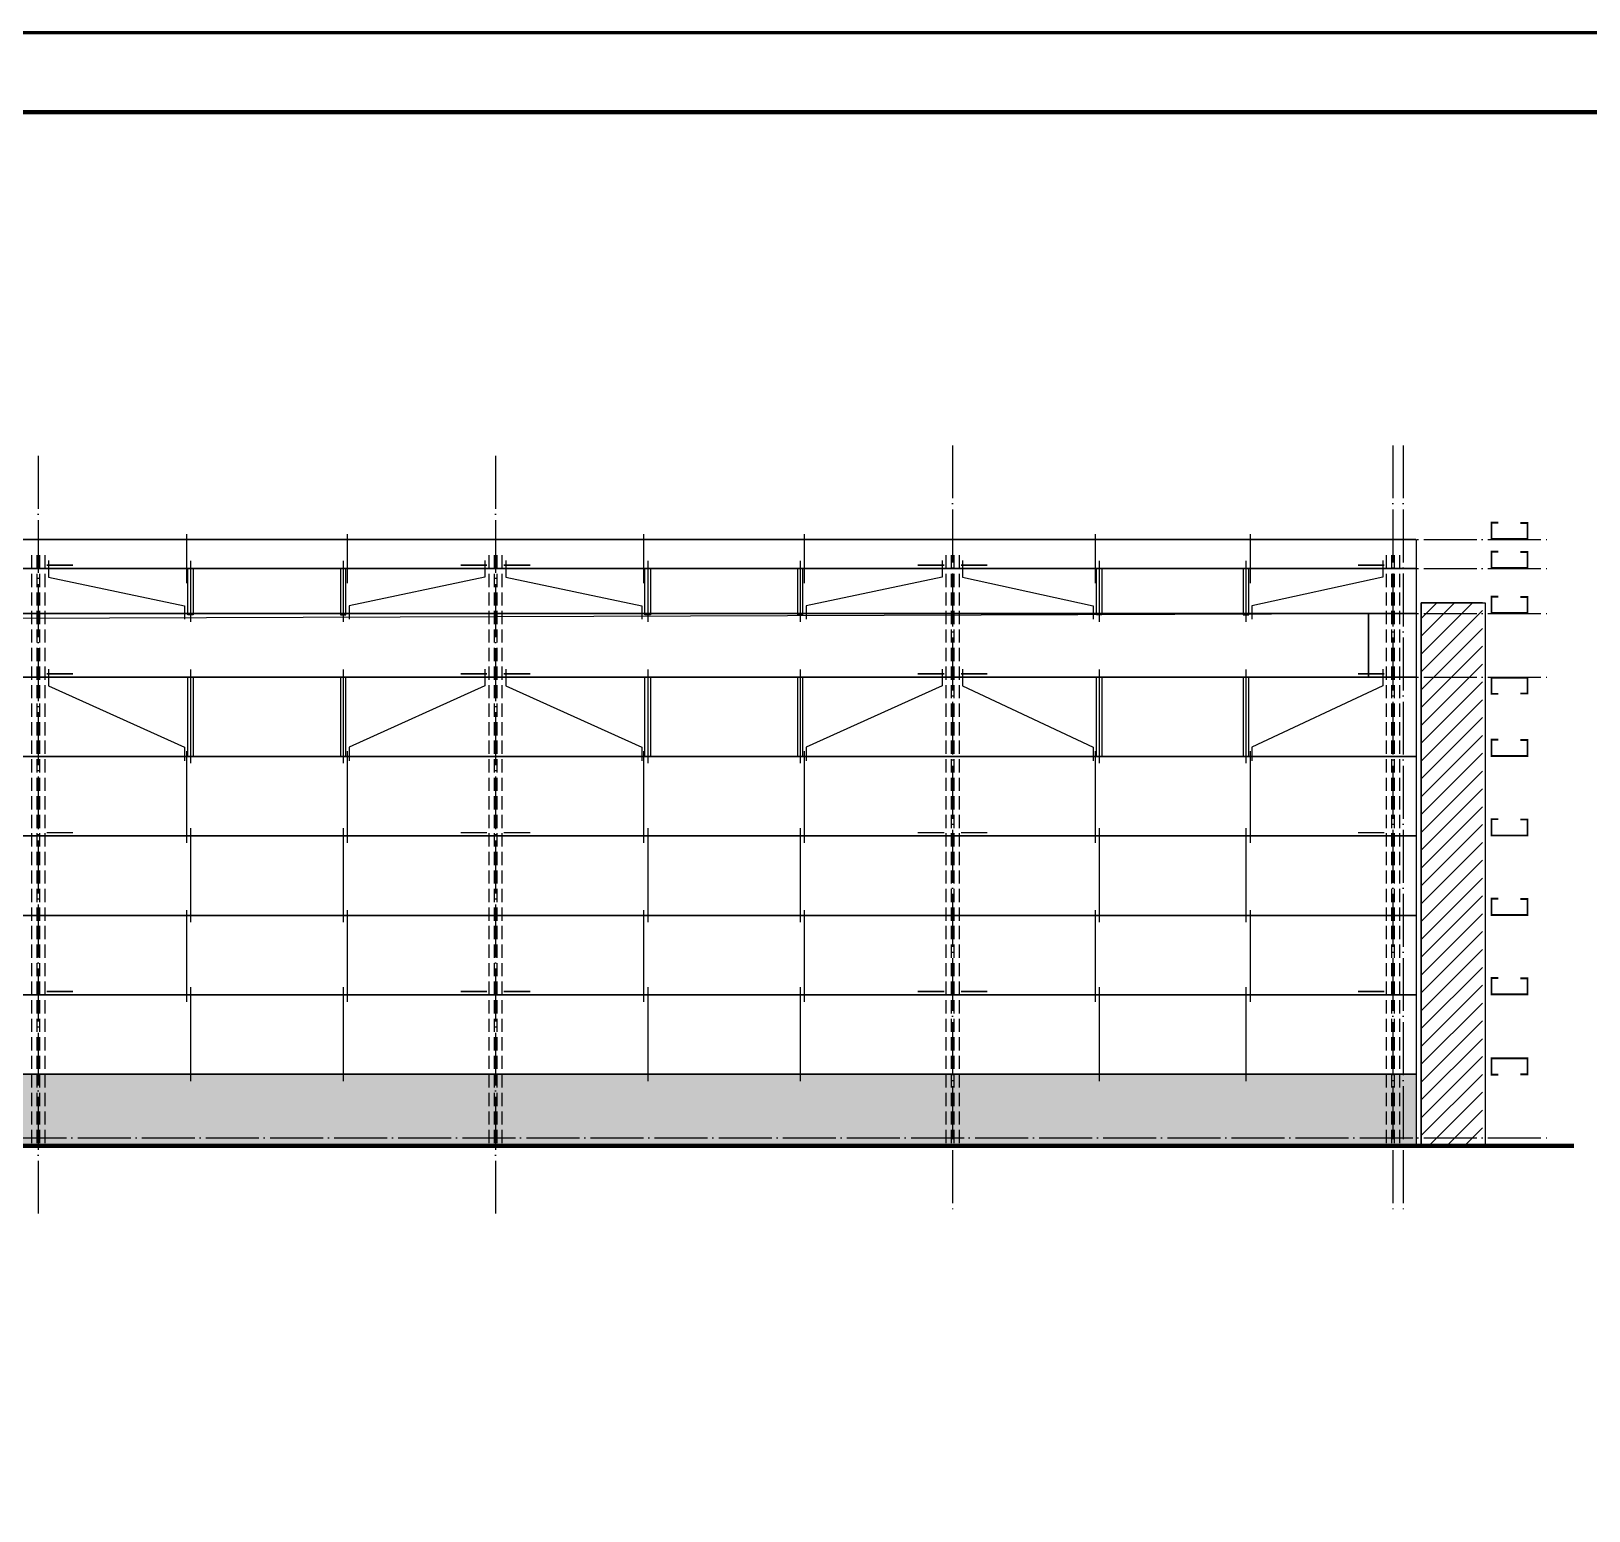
# Model space of a CAD drawing. Extents: x 447413 to 2975780, y -1432727 to 1301644.
# Drawn here: x 2363922 to 2393328, y -737634 to -709694 of the extents above; entities that cross this region are included whole.
import ezdxf

# ---------------------------------------------------------------- set-up
doc = ezdxf.new("R2010")
doc.units = 0
doc.header["$LTSCALE"] = 1000
doc.header["$MEASUREMENT"] = 0
doc.linetypes.add('DASH', pattern=[0.35, 0.25, -0.1])
doc.linetypes.add('DOTE', pattern=[2.42, 2, -0.2, 0.02, -0.2])
for name, color, linetype in [('DOTE', 1, 'Continuous'), ('LG', 200, 'Continuous'), ('WINDOW', 4, 'Continuous'), ('图框', 253, 'Continuous'), ('墙梁', 2, 'Continuous'), ('柱子', 3, 'Continuous')]:
    doc.layers.add(name, color=color, linetype=linetype)
doc.layers.add('屋面隅撑', color=10, linetype='Continuous', lineweight=30)
pattern_1 = [(45, (1095394.32, -1241006.1), (-168.379802, 168.379802), [])]

# ---------------------------------------------------------------- blocks, each defined once
blk = doc.blocks.new('A$C6B0021A6')
at = {"layer": '图框', "color": 2, "const_width": 40, "elevation": -84000}
blk.add_lwpolyline([(20, 84120), (118920, 84120), (118920, 20), (20, 20)], close=True, dxfattribs=at)
at = {"layer": '图框', "color": 153, "const_width": 58, "elevation": -84000}
blk.add_lwpolyline([(111420, 1020), (2520, 1020), (2520, 83120), (111420, 83120)], close=True, dxfattribs=at)

msp = doc.modelspace()

# ---------------------------------------------------------------- hatches: boundary and pattern name
h = msp.add_hatch()
h.set_pattern_fill('ANSI31', color=97, scale=150)
h.set_pattern_definition(pattern_1)
h.paths.add_polyline_path([(2390165.5, -720490.8), (2391321.6, -720490.8), (2391321.6, -730740.8), (2390165.5, -730740.8)])
h = msp.add_hatch()
h.set_pattern_fill('ANSI31', color=97, scale=150)
h.set_pattern_definition(pattern_1)
h.paths.add_polyline_path([(2390165.5, -720490.8), (2391321.6, -720490.8), (2391321.6, -730740.8), (2390165.5, -730740.8)])
h = msp.add_hatch()
h.set_pattern_fill('AR-B816', color=8, scale=200)
h.set_pattern_definition([(0, (1095394.32, -1241006.1), (0, 242.6208), []), (90, (1095394.32, -1241006.1), (-242.6208, 242.6208), [242.6208, -242.6208])])
h.paths.add_polyline_path([(2337966, -729390.8), (2390065.5, -729390.8), (2390065.5, -730740.8), (2337966, -730740.8)])

# ---------------------------------------------------------------- linework, layer by layer
for p, q in [((2274266.4, -719290.8, 126000), (2390065.5, -719290.8, 126000)), ((2390065.5, -719290.8, 126000), (2390065.5, -730740.8, 126000)), ((2391321.6, -720490.8, 126000), (2390165.5, -720490.8, 126000)), ((2390165.5, -720490.8, 126000), (2390165.5, -730740.8, 126000)), ((2337966, -729390.8, 126000), (2390065.5, -729390.8, 126000)), ((2337966, -729390.8, 126000), (2390065.5, -729390.8, 126000))]:
    msp.add_line(p, q)
at = {"color": 2, "const_width": 36, "elevation": 126000}
for points in [[(2392037.4, -718980.2), (2392169.5, -718980.2), (2392169.5, -719282), (2391491, -719282), (2391491, -718974.5), (2391616.3, -718974.5)], [(2392037.4, -719530.2), (2392169.5, -719530.2), (2392169.5, -719832), (2391491, -719832), (2391491, -719524.5), (2391616.3, -719524.5)], [(2392037.4, -720380.2), (2392169.5, -720380.2), (2392169.5, -720682), (2391491, -720682), (2391491, -720374.5), (2391616.3, -720374.5)], [(2392037.4, -722201.4), (2392169.5, -722201.4), (2392169.5, -721899.7), (2391491, -721899.7), (2391491, -722207.1), (2391616.3, -722207.1)], [(2392037.4, -723080.2), (2392169.5, -723080.2), (2392169.5, -723382), (2391491, -723382), (2391491, -723074.5), (2391616.3, -723074.5)], [(2392037.4, -724580.2), (2392169.5, -724580.2), (2392169.5, -724882), (2391491, -724882), (2391491, -724574.5), (2391616.3, -724574.5)], [(2392037.4, -726080.2), (2392169.5, -726080.2), (2392169.5, -726382), (2391491, -726382), (2391491, -726074.5), (2391616.3, -726074.5)], [(2392037.4, -727580.2), (2392169.5, -727580.2), (2392169.5, -727882), (2391491, -727882), (2391491, -727574.5), (2391616.3, -727574.5)], [(2392037.4, -729390.8), (2392169.5, -729390.8), (2392169.5, -729089.1), (2391491, -729089.1), (2391491, -729396.5), (2391616.3, -729396.5)]]:
    msp.add_lwpolyline(points, dxfattribs=at)
at = {"color": 97, "elevation": 126000}
msp.add_lwpolyline([(2390165.5, -720490.8), (2391368.7, -720490.8), (2391368.7, -730740.8), (2390165.5, -730740.8)], close=True, dxfattribs=at)
at = {"elevation": 126000}
msp.add_lwpolyline([(2337966, -729390.8), (2390065.5, -729390.8), (2390065.5, -730740.8), (2337966, -730740.8)], close=True, dxfattribs=at)
at = {"const_width": 80, "elevation": 126000}
msp.add_lwpolyline([(2271069, -730740.8), (2393048, -730740.8)], dxfattribs=at)
at = {"layer": 'DOTE', "color": 8, "linetype": 'DOTE', "ltscale": 0.5}
for p, q in [((2364055.5, -717715.6, 126000), (2364055.5, -732020.5, 126000)), ((2372685.5, -717715.6, 126000), (2372685.5, -732020.5, 126000)), ((2381315.5, -717515.6, 126000), (2381315.5, -732020.5, 126000)), ((2389625.5, -717515.6, 126000), (2389625.5, -732020.5, 126000)), ((2389825.5, -717515.6, 126000), (2389825.5, -732020.5, 126000))]:
    msp.add_line(p, q, dxfattribs=at)
at = {"layer": 'DOTE', "color": 8, "linetype": 'DOTE', "ltscale": 0.5, "elevation": 126000}
for points in [[(2271632.3, -719290.8), (2392618.2, -719290.8)], [(2271632.3, -719840.8), (2392618.2, -719840.8)], [(2271632.3, -720690.8), (2392618.2, -720690.8)], [(2271632.3, -721890.8), (2392618.2, -721890.8)], [(2271632.3, -730590.8), (2392618.2, -730590.8)]]:
    msp.add_lwpolyline(points, dxfattribs=at)
at = {"layer": 'LG'}
for p, q in [((2366854.6, -719189.6, 126000), (2366854.6, -720115.5, 126000)), ((2369886.5, -719189.6, 126000), (2369886.5, -720115.5, 126000)), ((2375484.6, -719189.6, 126000), (2375484.6, -720115.5, 126000)), ((2378516.5, -719189.6, 126000), (2378516.5, -720115.5, 126000)), ((2384009.6, -719189.6, 126000), (2384009.6, -720115.5, 126000)), ((2386931.5, -719189.6, 126000), (2386931.5, -720115.5, 126000)), ((2366930.5, -719694.9, 126000), (2366930.5, -720844.9, 126000)), ((2369810.5, -719694.9, 126000), (2369810.5, -720844.9, 126000)), ((2375560.5, -719694.9, 126000), (2375560.5, -720844.9, 126000)), ((2378440.5, -719694.9, 126000), (2378440.5, -720844.9, 126000)), ((2384085.5, -719694.9, 126000), (2384085.5, -720844.9, 126000)), ((2386855.5, -719694.9, 126000), (2386855.5, -720844.9, 126000)), ((2366930.5, -721744.9, 126000), (2366930.5, -723518.9, 126000)), ((2369810.5, -721744.9, 126000), (2369810.5, -723518.9, 126000)), ((2375560.5, -721744.9, 126000), (2375560.5, -723518.9, 126000)), ((2378440.5, -721744.9, 126000), (2378440.5, -723518.9, 126000)), ((2384085.5, -721744.9, 126000), (2384085.5, -723518.9, 126000)), ((2386855.5, -721744.9, 126000), (2386855.5, -723518.9, 126000)), ((2366854.6, -723289.6, 126000), (2366854.6, -725020.7, 126000)), ((2369886.5, -723289.6, 126000), (2369886.5, -725020.7, 126000)), ((2375484.6, -723289.6, 126000), (2375484.6, -725020.7, 126000)), ((2378516.5, -723289.6, 126000), (2378516.5, -725020.7, 126000)), ((2384009.6, -723289.6, 126000), (2384009.6, -725020.7, 126000)), ((2386931.5, -723289.6, 126000), (2386931.5, -725020.7, 126000)), ((2366930.5, -724744.9, 126000), (2366930.5, -726518.9, 126000)), ((2369810.5, -724744.9, 126000), (2369810.5, -726518.9, 126000)), ((2375560.5, -724744.9, 126000), (2375560.5, -726518.9, 126000)), ((2378440.5, -724744.9, 126000), (2378440.5, -726518.9, 126000)), ((2384085.5, -724744.9, 126000), (2384085.5, -726518.9, 126000)), ((2386855.5, -724744.9, 126000), (2386855.5, -726518.9, 126000)), ((2366854.6, -726289.6, 126000), (2366854.6, -728020.7, 126000)), ((2369886.5, -726289.6, 126000), (2369886.5, -728020.7, 126000)), ((2375484.6, -726289.6, 126000), (2375484.6, -728020.7, 126000)), ((2378516.5, -726289.6, 126000), (2378516.5, -728020.7, 126000)), ((2384009.6, -726289.6, 126000), (2384009.6, -728020.7, 126000)), ((2386931.5, -726289.6, 126000), (2386931.5, -728020.7, 126000)), ((2366930.5, -727744.9, 126000), (2366930.5, -729518.9, 126000)), ((2369810.5, -727744.9, 126000), (2369810.5, -729518.9, 126000)), ((2375560.5, -727744.9, 126000), (2375560.5, -729518.9, 126000)), ((2378440.5, -727744.9, 126000), (2378440.5, -729518.9, 126000)), ((2384085.5, -727744.9, 126000), (2384085.5, -729518.9, 126000)), ((2386855.5, -727744.9, 126000), (2386855.5, -729518.9, 126000))]:
    msp.add_line(p, q, dxfattribs=at)
at = {"layer": 'LG', "elevation": 126000}
for points in [[(2364252, -719688.3), (2364252, -720004.3), (2366817.2, -720543.2), (2366817.2, -720796.1)], [(2372489.1, -719688.3), (2372489.1, -720004.3), (2369923.9, -720543.2), (2369923.9, -720796.1)], [(2372882, -719688.3), (2372882, -720004.3), (2375447.2, -720543.2), (2375447.2, -720796.1)], [(2381119.1, -719688.3), (2381119.1, -720004.3), (2378553.9, -720543.2), (2378553.9, -720796.1)], [(2381505.1, -719688.3), (2381505.1, -720004.3), (2383972.2, -720543.2), (2383972.2, -720796.1)], [(2389436, -719688.3), (2389436, -720004.3), (2386968.9, -720543.2), (2386968.9, -720796.1)], [(2364252, -721738.3), (2364252, -722054.3), (2366817.2, -723217.3), (2366817.2, -723470.2)], [(2372489.1, -721738.3), (2372489.1, -722054.3), (2369923.9, -723217.3), (2369923.9, -723470.2)], [(2372882, -721738.3), (2372882, -722054.3), (2375447.2, -723217.3), (2375447.2, -723470.2)], [(2381119.1, -721738.3), (2381119.1, -722054.3), (2378553.9, -723217.3), (2378553.9, -723470.2)], [(2381505.1, -721738.3), (2381505.1, -722054.3), (2383972.2, -723217.3), (2383972.2, -723470.2)], [(2389436, -721738.3), (2389436, -722054.3), (2386968.9, -723217.3), (2386968.9, -723470.2)]]:
    msp.add_lwpolyline(points, dxfattribs=at)
at = {"layer": 'LG', "color": 7, "elevation": 126000}
for points in [[(2366981.7, -719840.8), (2366981.7, -720716.7), (2366879.4, -720716.7), (2366879.4, -719840.8)], [(2369759.4, -719840.8), (2369759.4, -720716.7), (2369861.7, -720716.7), (2369861.7, -719840.8)], [(2375611.7, -719840.8), (2375611.7, -720716.7), (2375509.4, -720716.7), (2375509.4, -719840.8)], [(2378389.4, -719840.8), (2378389.4, -720716.7), (2378491.7, -720716.7), (2378491.7, -719840.8)], [(2384136.7, -719840.8), (2384136.7, -720716.7), (2384034.4, -720716.7), (2384034.4, -719840.8)], [(2386804.4, -719840.8), (2386804.4, -720716.7), (2386906.7, -720716.7), (2386906.7, -719840.8)], [(2366981.7, -721890.8), (2366981.7, -723390.8), (2366879.4, -723390.8), (2366879.4, -721890.8)], [(2369759.4, -721890.8), (2369759.4, -723390.8), (2369861.7, -723390.8), (2369861.7, -721890.8)], [(2375611.7, -721890.8), (2375611.7, -723390.8), (2375509.4, -723390.8), (2375509.4, -721890.8)], [(2378389.4, -721890.8), (2378389.4, -723390.8), (2378491.7, -723390.8), (2378491.7, -721890.8)], [(2384136.7, -721890.8), (2384136.7, -723390.8), (2384034.4, -723390.8), (2384034.4, -721890.8)], [(2386804.4, -721890.8), (2386804.4, -723390.8), (2386906.7, -723390.8), (2386906.7, -721890.8)]]:
    msp.add_lwpolyline(points, close=True, dxfattribs=at)
at = {"layer": 'WINDOW', "elevation": 126000}
for points in [[(2389165.5, -720690.8), (2389165.5, -721890.8), (2275166.4, -721890.8), (2275166.4, -720690.8), (2389165.5, -720690.8)], [(2275166.4, -721890.8), (2275810.3, -721078.7), (2389165.5, -720690.8)]]:
    msp.add_lwpolyline(points, dxfattribs=at)
at = {"layer": '墙梁', "color": 2, "const_width": 30, "elevation": 126000}
for points in [[(2390065.5, -719290.8), (2274266.4, -719290.8)], [(2390065.5, -719840.8), (2274266.4, -719840.8)], [(2390065.5, -720690.8), (2274266.4, -720690.8)], [(2389165.5, -720690.8), (2389165.5, -721890.8)], [(2390065.5, -721890.8), (2274266.4, -721890.8)], [(2390065.5, -723390.8), (2274266.4, -723390.8)], [(2390065.5, -724890.8), (2338166, -724890.8)], [(2390065.5, -726390.8), (2338166, -726390.8)], [(2390065.5, -727890.8), (2338166, -727890.8)], [(2390065.5, -729390.8), (2338166, -729390.8)]]:
    msp.add_lwpolyline(points, dxfattribs=at)
at = {"layer": '屋面隅撑', "const_width": 30, "elevation": 126000}
for points in [[(2364712.8, -719779.2), (2364212.8, -719779.2)], [(2372028.3, -719779.2), (2372528.3, -719779.2)], [(2373342.8, -719779.2), (2372842.8, -719779.2)], [(2380658.3, -719779.2), (2381158.3, -719779.2)], [(2381972.8, -719779.2), (2381472.8, -719779.2)], [(2388968.3, -719779.2), (2389468.3, -719779.2)], [(2364712.8, -721829.2), (2364212.8, -721829.2)], [(2372028.3, -721829.2), (2372528.3, -721829.2)], [(2373342.8, -721829.2), (2372842.8, -721829.2)], [(2380658.3, -721829.2), (2381158.3, -721829.2)], [(2381972.8, -721829.2), (2381472.8, -721829.2)], [(2388968.3, -721829.2), (2389468.3, -721829.2)], [(2364712.8, -724829.2), (2364212.8, -724829.2)], [(2372028.3, -724829.2), (2372528.3, -724829.2)], [(2373342.8, -724829.2), (2372842.8, -724829.2)], [(2380658.3, -724829.2), (2381158.3, -724829.2)], [(2381972.8, -724829.2), (2381472.8, -724829.2)], [(2388968.3, -724829.2), (2389468.3, -724829.2)], [(2364712.8, -727829.2), (2364212.8, -727829.2)], [(2372028.3, -727829.2), (2372528.3, -727829.2)], [(2373342.8, -727829.2), (2372842.8, -727829.2)], [(2380658.3, -727829.2), (2381158.3, -727829.2)], [(2381972.8, -727829.2), (2381472.8, -727829.2)], [(2388968.3, -727829.2), (2389468.3, -727829.2)]]:
    msp.add_lwpolyline(points, dxfattribs=at)
at = {"layer": '柱子', "color": 254, "linetype": 'DASH'}
for p, q in [((2363930.5, -719590.8, 126000), (2363930.5, -730740.8, 126000)), ((2364030.5, -719590.8, 126000), (2364030.5, -730740.8, 126000)), ((2364080.5, -719590.8, 126000), (2364080.5, -730740.8, 126000)), ((2364180.5, -719590.8, 126000), (2364180.5, -730740.8, 126000)), ((2372560.5, -719590.8, 126000), (2372560.5, -730740.8, 126000)), ((2372660.5, -719590.8, 126000), (2372660.5, -730740.8, 126000)), ((2372710.5, -719590.8, 126000), (2372710.5, -730740.8, 126000)), ((2372810.5, -719590.8, 126000), (2372810.5, -730740.8, 126000)), ((2381190.5, -719590.8, 126000), (2381190.5, -730740.8, 126000)), ((2381290.5, -719590.8, 126000), (2381290.5, -730740.8, 126000)), ((2381340.5, -719590.8, 126000), (2381340.5, -730740.8, 126000)), ((2381440.5, -719590.8, 126000), (2381440.5, -730740.8, 126000)), ((2389500.5, -719590.8, 126000), (2389500.5, -730740.8, 126000)), ((2389600.5, -719590.8, 126000), (2389600.5, -730740.8, 126000)), ((2389650.5, -719590.8, 126000), (2389650.5, -730740.8, 126000)), ((2389750.5, -719590.8, 126000), (2389750.5, -730740.8, 126000))]:
    msp.add_line(p, q, dxfattribs=at)

# ---------------------------------------------------------------- block references
at = {"xscale": 1.5, "yscale": 1.5, "zscale": 1.5}
msp.add_blockref('A$C6B0021A6', (2253682, -835904.4, 252000), dxfattribs=at)

doc.saveas('drawing.dxf')
